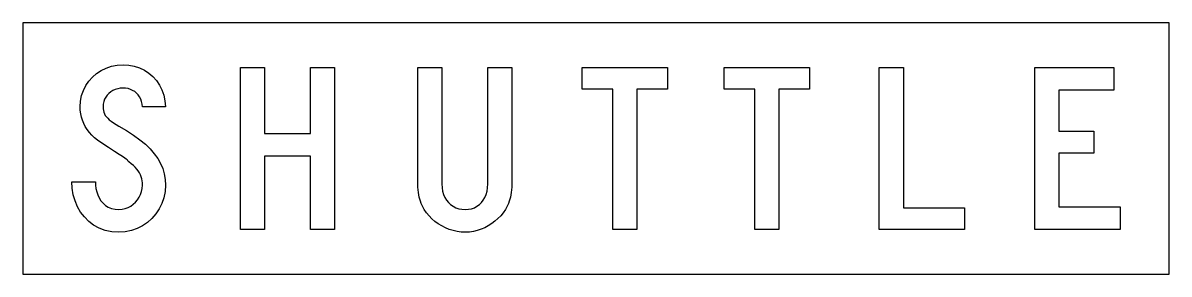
# Model space of a CAD drawing. Extents: x 0 to 82, y 0 to 18.
import ezdxf

# ---------------------------------------------------------------- set-up
doc = ezdxf.new("R2010")
doc.units = 0
doc.layers.add('CUT', color=7, linetype='Continuous')
doc.layers.add('OUTSIDE', color=1, linetype='Continuous')

msp = doc.modelspace()

# ---------------------------------------------------------------- linework, layer by layer
at = {"layer": 'CUT'}
for points in [[(9.7448, 4.6684), (9.5072, 4.3101), (9.2264, 3.9855), (8.9084, 3.7014), (8.5544, 3.4591), (8.1704, 3.2643), (7.7588, 3.1194), (7.3232, 3.0301), (6.8696, 3), (6.3608, 3.0348), (5.888, 3.1345), (5.4548, 3.2968), (5.06, 3.5136), (4.706, 3.7803), (4.3952, 4.0933), (4.1276, 4.4446), (3.9056, 4.8319), (3.7304, 5.2481), (3.6044, 5.6875), (3.5264, 6.1467), (3.5, 6.6197), (5.1848, 6.6197), (5.1956, 6.3762), (5.228, 6.1339), (5.282, 5.8962), (5.36, 5.669), (5.4596, 5.4545), (5.5844, 5.2574), (5.7344, 5.08), (5.9084, 4.927), (6.1088, 4.8006), (6.3344, 4.7067), (6.5888, 4.6475), (6.8696, 4.6267), (7.0964, 4.6429), (7.316, 4.6916), (7.5224, 4.7681), (7.7168, 4.8725), (7.8968, 5), (8.0588, 5.1507), (8.2016, 5.32), (8.3228, 5.5067), (8.42, 5.7084), (8.4932, 5.9217), (8.5376, 6.1455), (8.5532, 6.3762), (8.5484, 6.5351), (8.5316, 6.6893), (8.5028, 6.8365), (8.4608, 6.9803), (8.4068, 7.1194), (8.3372, 7.2562), (8.2532, 7.3896), (8.1536, 7.5206), (8.0384, 7.6516), (7.9052, 7.7814), (7.754, 7.9125), (7.5848, 8.0435), (7.5392, 8.0922), (7.5164, 8.1212), (7.5056, 8.1397), (7.4912, 8.1583), (7.4588, 8.1861), (7.3952, 8.2325), (7.286, 8.3067), (7.1168, 8.418), (6.8744, 8.5757), (6.5444, 8.7913), (6.1112, 9.0719), (5.564, 9.4267), (5.3312, 9.5948), (5.1188, 9.7722), (4.9244, 9.9588), (4.7516, 10.1548), (4.598, 10.3588), (4.4636, 10.571), (4.3496, 10.7913), (4.2572, 11.0186), (4.184, 11.2516), (4.1324, 11.4928), (4.1, 11.7386), (4.0904, 11.9901), (4.118, 12.3994), (4.1984, 12.7925), (4.328, 13.1646), (4.5032, 13.5113), (4.7216, 13.8325), (4.9796, 14.1212), (5.2736, 14.3751), (5.6, 14.5907), (5.9552, 14.7646), (6.3368, 14.8933), (6.7412, 14.9733), (7.1636, 15), (7.5764, 14.9745), (7.97, 14.8991), (8.342, 14.7762), (8.6888, 14.6093), (9.008, 14.3994), (9.2948, 14.1513), (9.5492, 13.8661), (9.7652, 13.5484), (9.9404, 13.1983), (10.0736, 12.8203), (10.1588, 12.4168), (10.1948, 11.9901), (8.5532, 11.9901), (8.5316, 12.1872), (8.4884, 12.3716), (8.4248, 12.5432), (8.3432, 12.6997), (8.2424, 12.8412), (8.1272, 12.9664), (7.9964, 13.0742), (7.8512, 13.1658), (7.6952, 13.2377), (7.5272, 13.2899), (7.3496, 13.3212), (7.1636, 13.3328), (6.968, 13.3212), (6.7796, 13.2864), (6.602, 13.2319), (6.4376, 13.1565), (6.2852, 13.0626), (6.1484, 12.9513), (6.0272, 12.8238), (5.9252, 12.6812), (5.8436, 12.5258), (5.7824, 12.3577), (5.7452, 12.1791), (5.732, 11.9901), (5.738, 11.8522), (5.7548, 11.7235), (5.786, 11.6029), (5.8304, 11.487), (5.8916, 11.3757), (5.9696, 11.2678), (6.0656, 11.1623), (6.1808, 11.0557), (6.3188, 10.949), (6.4772, 10.8388), (6.6608, 10.7264), (6.8696, 10.607), (7.4204, 10.2823), (7.9196, 9.9577), (8.366, 9.6307), (8.7608, 9.3026), (9.1052, 8.9687), (9.4004, 8.629), (9.6476, 8.2812), (9.848, 7.9252), (10.0016, 7.5577), (10.1096, 7.1786), (10.1744, 6.7843), (10.1948, 6.3762), (10.1648, 5.9159), (10.0772, 5.4765), (9.9356, 5.0591)], [(17.2848, 3.2029), (15.5592, 3.2029), (15.5592, 14.7971), (17.2848, 14.7971), (17.2848, 10.0783), (20.5692, 10.0783), (20.5692, 14.7971), (22.296, 14.7971), (22.296, 3.2029), (20.5692, 3.2029), (20.5692, 8.4504), (17.2848, 8.4504)], [(34.96, 6.0342), (34.9396, 5.8533), (34.9132, 5.6829), (34.8796, 5.5217), (34.8388, 5.3675), (34.792, 5.2168), (34.7368, 5.0707), (34.6732, 4.9246), (34.6012, 4.7774), (34.522, 4.6267), (34.3636, 4.3983), (34.1836, 4.1814), (33.9856, 3.9774), (33.7696, 3.7896), (33.5392, 3.6168), (33.2956, 3.4626), (33.04, 3.327), (32.7748, 3.2133), (32.5024, 3.1217), (32.224, 3.0545), (31.942, 3.0139), (31.6588, 3), (31.3636, 3.0128), (31.072, 3.0522), (30.784, 3.1159), (30.502, 3.2041), (30.2272, 3.3154), (29.9644, 3.4475), (29.7124, 3.5994), (29.4748, 3.771), (29.2552, 3.9612), (29.0524, 4.1675), (28.87, 4.3901), (28.7116, 4.6267), (28.6312, 4.7774), (28.5604, 4.9246), (28.4968, 5.0707), (28.4416, 5.2168), (28.3936, 5.3675), (28.3528, 5.5217), (28.3204, 5.6829), (28.2928, 5.8533), (28.2736, 6.0342), (28.2592, 6.2278), (28.2508, 6.4354), (28.2484, 6.6603), (28.2484, 14.7971), (29.974, 14.7971), (29.974, 6.4574), (29.9884, 6.1907), (30.0292, 5.9403), (30.0952, 5.7084), (30.1864, 5.4951), (30.3004, 5.3014), (30.4372, 5.1299), (30.5956, 4.9814), (30.7732, 4.8574), (30.9688, 4.7588), (31.1824, 4.6858), (31.4128, 4.6417), (31.6588, 4.6267), (31.8844, 4.6417), (32.0992, 4.6858), (32.2996, 4.7588), (32.4856, 4.8574), (32.6548, 4.9814), (32.806, 5.1299), (32.938, 5.3014), (33.0496, 5.4951), (33.1384, 5.7084), (33.2044, 5.9403), (33.2452, 6.1907), (33.2584, 6.4574), (33.2584, 14.7971), (34.9852, 14.7971), (34.9852, 6.6603), (34.9828, 6.4354), (34.9744, 6.2278)], [(42.2, 13.2516), (40.0112, 13.2516), (40.0112, 14.7971), (46.1168, 14.7971), (46.1168, 13.2516), (43.9268, 13.2516), (43.9268, 3.2029), (42.2, 3.2029)], [(52.3632, 13.2516), (50.1744, 13.2516), (50.1744, 14.7971), (56.28, 14.7971), (56.28, 13.2516), (54.09, 13.2516), (54.09, 3.2029), (52.3632, 3.2029)], [(62.9896, 4.7484), (67.3684, 4.7484), (67.3684, 3.2029), (61.264, 3.2029), (61.264, 14.7971), (62.9896, 14.7971)], [(78.0368, 13.1693), (74.1212, 13.1693), (74.1212, 10.2406), (76.6052, 10.2406), (76.6052, 8.6545), (74.1212, 8.6545), (74.1212, 4.8307), (78.5, 4.8307), (78.5, 3.2029), (72.3956, 3.2029), (72.3956, 14.7971), (78.0368, 14.7971)]]:
    msp.add_lwpolyline(points, close=True, dxfattribs=at)
at = {"layer": 'OUTSIDE'}
msp.add_lwpolyline([(0, 0), (82, 0), (82, 18), (0, 18)], close=True, dxfattribs=at)

doc.saveas('drawing.dxf')
